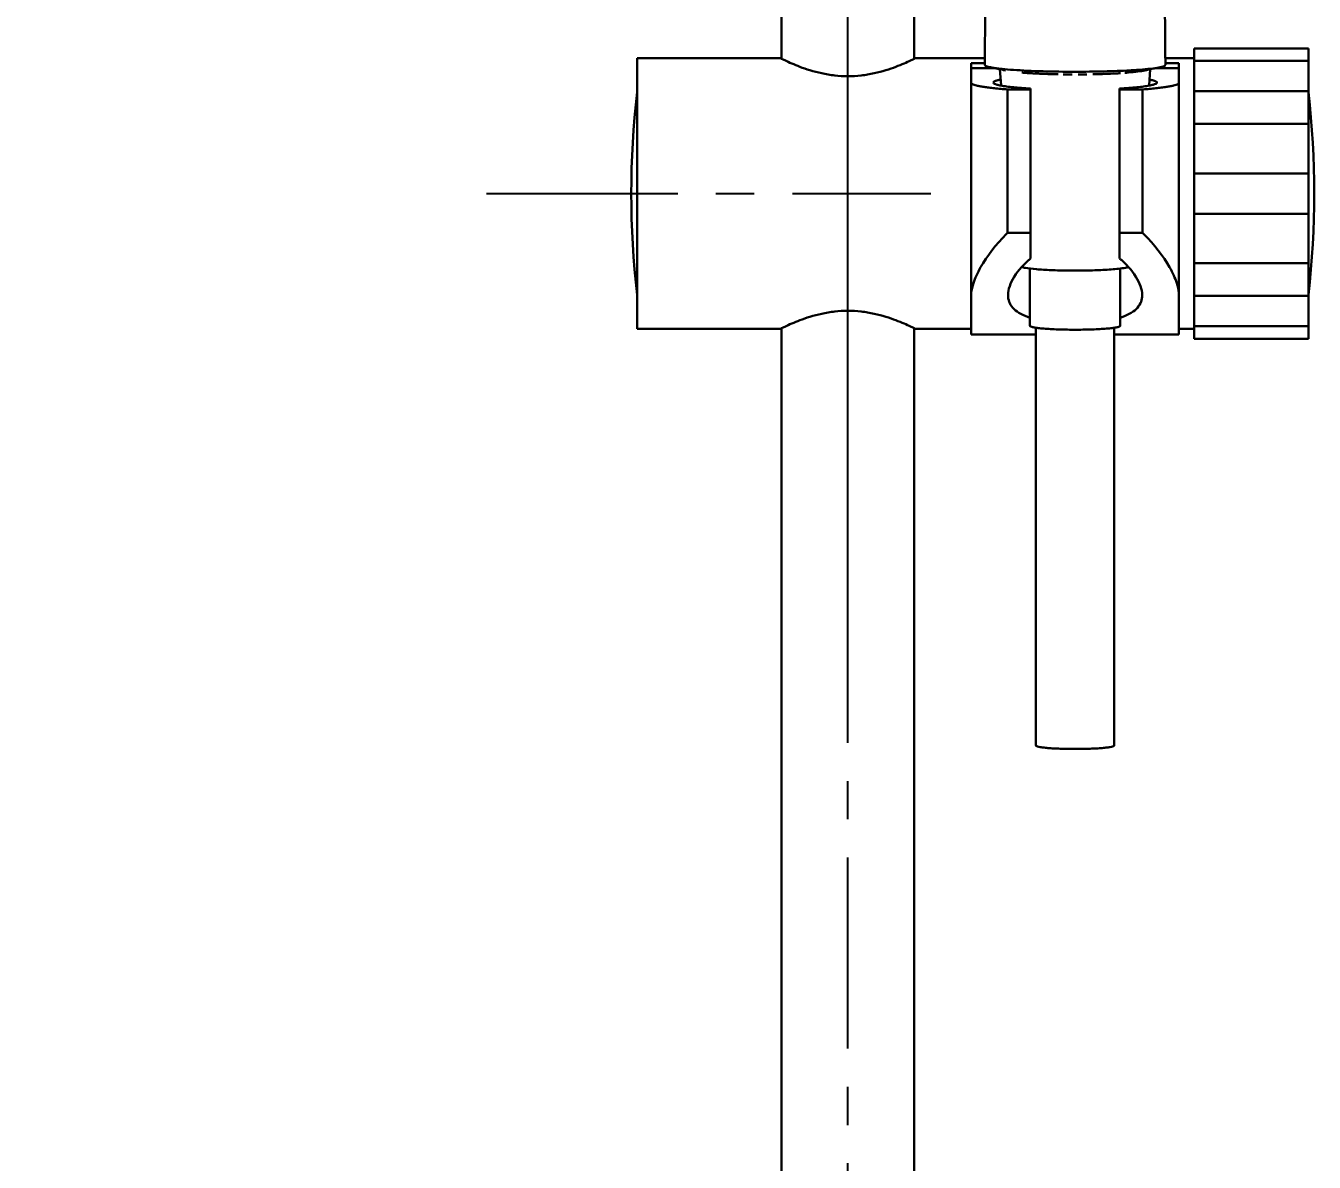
# Model space of a CAD drawing. Header units: millimetres. Extents: x 577 to 7172, y 252 to 2707.
# Drawn here: x 905.1 to 1119.1, y 1067.1 to 1255.9 of the extents above; entities that cross this region are included whole.
import ezdxf

# ---------------------------------------------------------------- set-up
doc = ezdxf.new("R2010")
doc.units = ezdxf.units.MM
doc.header["$MEASUREMENT"] = 0
doc.linetypes.add('CENTER', pattern=[50.8, 31.75, -6.35, 6.35, -6.35])
doc.layers.add('외형선(ISO)', color=7, linetype='Continuous', lineweight=30)
doc.layers.add('치수(ISO)', color=7, linetype='Continuous', lineweight=25)
doc.layers.add('중심선(ISO)', color=1, linetype='CENTER', lineweight=25, true_color=0xff0000)
doc.styles.add('굴림', font='')
doc.styles.get('굴림').set_extended_font_data('援대┝')
doc.dimstyles.new('기본값 (ISO)', dxfattribs={"dimscale": 10, "dimtxt": 3, "dimasz": 2.5, "dimexe": 3.175, "dimexo": 0, "dimgap": 0.762, "dimtad": 1, "dimtoh": 1, "dimdec": 0, "dimzin": 1, "dimdsep": 46, "dimtxsty": '굴림', "dimcen": 0.5, "dimazin": 0, "dimtfac": 1, "dimtdec": 4, "dimtix": 1, "dimtmove": 1, "dimatfit": 3, "dimfxl": 1, "dimtolj": 1, "dimtzin": 1, "dimarcsym": 0})

# ---------------------------------------------------------------- blocks, each defined once
blk = doc.blocks.new('*D26')
at = {"layer": 'Defpoints', "color": 0}
for p in [(733.39, 1788.11), (1041.61, 1788.11), (944.61, 503.67)]:
    blk.add_point(p, dxfattribs=at)
at = {"layer": '치수(ISO)', "color": 0, "lineweight": -2}
for p, q in [((1041.61, 1788.11), (701.64, 1788.11)), ((733.39, 528.67), (733.39, 1763.11)), ((944.61, 503.67), (701.64, 503.67))]:
    blk.add_line(p, q, dxfattribs=at)
at = {"layer": '치수(ISO)', "color": 0}
for points in [[(737.56, 1763.11), (729.23, 1763.11), (733.39, 1788.11)], [(729.23, 528.67), (737.56, 528.67), (733.39, 503.67)]]:
    blk.add_solid(points, dxfattribs=at)
at = {"layer": '치수(ISO)', "color": 0, "insert": (710.77, 1145.89), "char_height": 30, "attachment_point": 5, "rotation": 90, "style": '굴림'}
blk.add_mtext('\\A1;1284', dxfattribs=at)

msp = doc.modelspace()

# ---------------------------------------------------------------- linework, layer by layer
at = {"layer": '외형선(ISO)'}
for p, q in [((1030.61, 1250.43), (1030.61, 1345.61)), ((1052.61, 1250.43), (1052.61, 1345.61)), ((1099.11, 1250.1), (1099.11, 1252.17)), ((1118.11, 1252.17), (1099.11, 1252.17)), ((1118.11, 1250.1), (1118.11, 1252.17)), ((1006.61, 1250.55), (1030.37, 1250.55)), ((1006.61, 1205.55), (1006.61, 1250.55)), ((1052.87, 1250.55), (1064.37, 1250.55)), ((1062.11, 1248.89), (1062.11, 1249.73)), ((1064.36, 1249.73), (1062.11, 1249.73)), ((1099.11, 1250.55), (1094.35, 1250.55)), ((1094.35, 1249.73), (1096.61, 1249.73)), ((1096.61, 1248.89), (1096.61, 1249.73)), ((1099.11, 1250.1), (1118.11, 1250.1)), ((1099.11, 1245.03), (1099.11, 1250.1)), ((1118.11, 1245.03), (1118.11, 1250.1)), ((1062.11, 1246.38), (1062.11, 1248.89)), ((1062.11, 1248.89), (1065.93, 1248.89)), ((1067.08, 1245.98), (1066.87, 1248.7)), ((1091.63, 1245.98), (1091.84, 1248.7)), ((1092.78, 1248.89), (1096.61, 1248.89)), ((1096.61, 1246.38), (1096.61, 1248.89)), ((1062.11, 1246.38), (1062.11, 1211.57)), ((1071.97, 1245.49), (1071.97, 1245.34)), ((1086.74, 1245.34), (1086.74, 1245.49)), ((1096.61, 1211.58), (1096.61, 1246.38)), ((1068.15, 1221.54), (1068.15, 1245.34)), ((1068.15, 1245.34), (1071.97, 1245.34)), ((1071.97, 1245.34), (1071.97, 1221.54)), ((1086.74, 1221.54), (1086.74, 1245.34)), ((1086.74, 1245.34), (1090.57, 1245.34)), ((1090.57, 1221.54), (1090.57, 1245.34)), ((1099.11, 1239.61), (1099.11, 1245.03)), ((1118.11, 1245.03), (1099.11, 1245.03)), ((1118.11, 1239.61), (1118.11, 1245.03)), ((1099.11, 1239.61), (1118.11, 1239.61)), ((1099.11, 1231.4), (1099.11, 1239.61)), ((1118.11, 1231.4), (1118.11, 1239.61)), ((1099.11, 1224.7), (1099.11, 1231.4)), ((1118.11, 1231.4), (1099.11, 1231.4)), ((1118.11, 1224.7), (1118.11, 1231.4)), ((1099.11, 1224.7), (1118.11, 1224.7)), ((1099.11, 1216.5), (1099.11, 1224.7)), ((1118.11, 1216.5), (1118.11, 1224.7)), ((1068.15, 1221.54), (1071.97, 1221.54)), ((1071.97, 1217.26), (1071.97, 1221.54)), ((1086.74, 1221.54), (1086.74, 1217.26)), ((1086.74, 1221.54), (1090.57, 1221.54)), ((1071.86, 1216.38), (1071.86, 1216.38)), ((1071.86, 1206.08), (1071.86, 1215.59)), ((1086.86, 1216.38), (1086.86, 1216.38)), ((1086.86, 1206.08), (1086.86, 1215.59)), ((1099.11, 1211.08), (1099.11, 1216.5)), ((1118.11, 1216.5), (1099.11, 1216.5)), ((1118.11, 1211.08), (1118.11, 1216.5)), ((1062.11, 1211.57), (1062.11, 1204.66)), ((1096.61, 1211.58), (1096.61, 1204.66)), ((1099.11, 1211.08), (1118.11, 1211.08)), ((1099.11, 1206.01), (1099.11, 1211.08)), ((1118.11, 1206.01), (1118.11, 1211.08)), ((1006.61, 1205.55), (1030.37, 1205.55)), ((1030.61, 905.59), (1030.61, 1205.68)), ((1052.61, 905.59), (1052.61, 1205.68)), ((1052.87, 1205.55), (1062.11, 1205.55)), ((1072.86, 1205.76), (1072.86, 1136.35)), ((1085.86, 1205.76), (1085.86, 1136.35)), ((1099.11, 1205.55), (1096.61, 1205.55)), ((1099.11, 1203.94), (1099.11, 1206.01)), ((1118.11, 1206.01), (1099.11, 1206.01)), ((1118.11, 1203.94), (1118.11, 1206.01)), ((1072.86, 1204.66), (1062.11, 1204.66)), ((1096.61, 1204.66), (1085.86, 1204.66)), ((1099.11, 1203.94), (1118.11, 1203.94))]:
    msp.add_line(p, q, dxfattribs=at)
for centre, start, end in [((1152.36, 1228.05), 173.4195, 186.5805), ((972.35, 1228.05), 353.4195, 6.5805)]:
    msp.add_arc(centre, 146.72, start, end, dxfattribs=at)
for points, knots in [([(1064.36, 1249.42), (1064.65, 1282.62), (1064.94, 1315.83), (1065.25, 1351.83), (1065.27, 1354.62), (1065.32, 1359.57), (1065.33, 1361.74), (1065.34, 1363.81)], [0, 0, 0, 0, 10, 10, 10.840547, 10.840547, 11.493582, 11.493582, 11.493582, 11.493582]), ([(1093.37, 1363.81), (1093.38, 1361.66), (1093.4, 1359.4), (1093.44, 1353.94), (1093.47, 1350.73), (1093.58, 1337.89), (1093.67, 1328.26), (1093.95, 1295.56), (1094.15, 1272.49), (1094.36, 1249.42)], [0.197751, 0.197751, 0.197751, 0.197751, 0.876275, 0.876275, 1.843197, 1.843197, 4.743476, 4.743476, 11.690875, 11.690875, 11.690875, 11.690875]), ([(1041.62, 1247.54), (1040.9, 1247.54), (1040.16, 1247.58), (1038.69, 1247.75), (1037.97, 1247.87), (1035.9, 1248.32), (1034.65, 1248.73), (1032.68, 1249.47), (1031.82, 1249.86), (1030.66, 1250.4), (1030.37, 1250.55), (1030.37, 1250.55)], [-6.91903, -6.91903, -6.91903, -6.91903, -6.702515, -6.702515, -6.486, -6.486, -6.052971, -6.052971, -5.621122, -5.621122, -5.189553, -5.189553, -5.189553, -5.189553]), ([(1052.87, 1250.55), (1052.87, 1250.55), (1052.58, 1250.4), (1051.42, 1249.86), (1050.56, 1249.47), (1048.59, 1248.73), (1047.34, 1248.32), (1045.27, 1247.87), (1044.55, 1247.75), (1043.08, 1247.58), (1042.34, 1247.54), (1041.62, 1247.54)], [5.189553, 5.189553, 5.189553, 5.189553, 5.621122, 5.621122, 6.052971, 6.052971, 6.486, 6.486, 6.702515, 6.702515, 6.91903, 6.91903, 6.91903, 6.91903]), ([(1079.36, 1248.28), (1077.55, 1248.28), (1075.75, 1248.31), (1072.26, 1248.41), (1070.58, 1248.49), (1068.45, 1248.64), (1067.83, 1248.69), (1066.81, 1248.79), (1066.4, 1248.84), (1065.91, 1248.91), (1065.78, 1248.93), (1065.45, 1248.99), (1065.26, 1249.03), (1064.98, 1249.09), (1064.87, 1249.12), (1064.5, 1249.24), (1064.36, 1249.33), (1064.36, 1249.42)], [0.000003, 0.000003, 0.000003, 0.000003, 0.541405, 0.541405, 1.103228, 1.103228, 1.365474, 1.365474, 1.576256, 1.576256, 1.655326, 1.655326, 1.793735, 1.793735, 1.897549, 1.897549, 2.210396, 2.210396, 2.210396, 2.210396]), ([(1094.36, 1249.42), (1094.36, 1249.33), (1094.23, 1249.25), (1093.75, 1249.09), (1093.39, 1249.01), (1092.09, 1248.8), (1090.94, 1248.68), (1089.22, 1248.56), (1088.84, 1248.54), (1087.11, 1248.44), (1085.64, 1248.38), (1083.33, 1248.32), (1082.54, 1248.31), (1080.96, 1248.29), (1080.16, 1248.28), (1079.36, 1248.28)], [-2.211658, -2.211658, -2.211658, -2.211658, -1.919309, -1.919309, -1.627797, -1.627797, -1.101885, -1.101885, -0.961802, -0.961802, -0.480575, -0.480575, -0.240219, -0.240219, -0.000003, -0.000003, -0.000003, -0.000003]), ([(1086.89, 1248.05), (1086.69, 1248.04), (1086.5, 1248.02), (1085.62, 1247.97), (1084.89, 1247.94), (1083.96, 1247.91), (1083.78, 1247.9), (1083.6, 1247.89)], [12.253997, 12.253997, 12.253997, 12.253997, 13.016898, 13.016898, 15.620277, 15.620277, 16.235312, 16.235312, 16.235312, 16.235312]), ([(1090.91, 1248.5), (1090.91, 1248.5), (1090.9, 1248.5), (1090.59, 1248.44), (1090.2, 1248.37), (1089.29, 1248.25), (1088.77, 1248.2), (1088.01, 1248.13), (1087.83, 1248.12), (1087.63, 1248.1)], [5.198464, 5.198464, 5.198464, 5.198464, 5.206759, 5.206759, 7.810139, 7.810139, 10.413518, 10.413518, 11.230523, 11.230523, 11.230523, 11.230523]), ([(1062.11, 1211.57), (1062.17, 1212.08), (1062.29, 1212.61), (1062.74, 1214), (1063.15, 1214.89), (1064.7, 1217.63), (1066.2, 1219.58), (1068, 1221.4), (1068.07, 1221.47), (1068.15, 1221.54)], [-3.036018, -3.036018, -3.036018, -3.036018, -2.731966, -2.731966, -2.284568, -2.284568, -1.389773, -1.389773, -1.353442, -1.353442, -1.353442, -1.353442]), ([(1096.61, 1211.58), (1096.55, 1212.08), (1096.42, 1212.61), (1095.97, 1214), (1095.56, 1214.89), (1094.01, 1217.63), (1092.51, 1219.58), (1090.71, 1221.4), (1090.64, 1221.47), (1090.57, 1221.54)], [-3.035497, -3.035497, -3.035497, -3.035497, -2.731966, -2.731966, -2.284568, -2.284568, -1.389773, -1.389773, -1.353442, -1.353442, -1.353442, -1.353442]), ([(1071.97, 1217.26), (1071.85, 1217.16), (1071.73, 1217.06), (1070.52, 1216), (1069.61, 1214.9), (1068.43, 1212.78), (1068.16, 1211.75), (1068.29, 1210.16), (1068.6, 1209.45), (1069.83, 1208.26), (1070.75, 1207.78), (1071.86, 1207.43)], [4.629631, 4.629631, 4.629631, 4.629631, 4.687887, 4.687887, 5.249117, 5.249117, 5.810347, 5.810347, 6.28048, 6.28048, 6.749414, 6.749414, 6.749414, 6.749414]), ([(1088.25, 1215.83), (1088.09, 1215.79), (1087.92, 1215.75), (1087.39, 1215.66), (1087, 1215.6), (1085.83, 1215.47), (1084.95, 1215.41), (1083.11, 1215.31), (1082.14, 1215.28), (1080.19, 1215.25), (1079.18, 1215.25), (1077.23, 1215.27), (1076.27, 1215.29), (1074.49, 1215.37), (1073.66, 1215.42), (1072.22, 1215.54), (1071.6, 1215.61), (1070.87, 1215.74), (1070.65, 1215.78), (1070.46, 1215.83)], [0.328542, 0.328542, 0.328542, 0.328542, 0.452515, 0.452515, 0.663757, 0.663757, 0.999815, 0.999815, 1.301338, 1.301338, 1.59677, 1.59677, 1.8913, 1.8913, 2.186481, 2.186481, 2.486787, 2.486787, 2.635106, 2.635106, 2.635106, 2.635106]), ([(1090.48, 1210.89), (1090.55, 1211.75), (1090.28, 1212.78), (1089.1, 1214.9), (1088.2, 1216), (1086.98, 1217.06), (1086.86, 1217.16), (1086.74, 1217.26)], [1.740384, 1.740384, 1.740384, 1.740384, 2.301614, 2.301614, 2.862844, 2.862844, 2.921099, 2.921099, 2.921099, 2.921099]), ([(1086.86, 1207.43), (1087.96, 1207.78), (1088.88, 1208.26), (1090.11, 1209.45), (1090.42, 1210.16), (1090.48, 1210.89)], [8.3520479, 8.3520479, 8.3520479, 8.3520479, 8.8209816, 8.8209816, 9.291115, 9.291115, 9.291115, 9.291115]), ([(1030.62, 1205.68), (1030.45, 1205.6), (1030.37, 1205.55), (1030.37, 1205.55), (1030.66, 1205.7), (1031.82, 1206.25), (1032.68, 1206.64), (1034.65, 1207.38), (1035.9, 1207.79), (1037.97, 1208.24), (1038.69, 1208.36), (1040.16, 1208.53), (1040.9, 1208.57), (1041.62, 1208.57)], [4.959534, 4.959534, 4.959534, 4.959534, 5.189272, 5.189272, 5.621122, 5.621122, 6.052971, 6.052971, 6.486, 6.486, 6.702515, 6.702515, 6.91903, 6.91903, 6.91903, 6.91903]), ([(1041.62, 1208.57), (1042.34, 1208.57), (1043.08, 1208.53), (1044.55, 1208.36), (1045.27, 1208.24), (1047.34, 1207.79), (1048.59, 1207.38), (1050.56, 1206.64), (1051.42, 1206.25), (1052.58, 1205.7), (1052.87, 1205.55), (1052.87, 1205.55), (1052.78, 1205.6), (1052.61, 1205.68)], [0, 0, 0, 0, 0.216515, 0.216515, 0.43303, 0.43303, 0.866059, 0.866059, 1.297908, 1.297908, 1.729757, 1.729757, 1.964477, 1.964477, 1.964477, 1.964477])]:
    msp.add_open_spline(points, degree=3, knots=knots, dxfattribs=at)
for points in [[(1030.37, 1250.55), (1030.37, 1250.55), (1030.45, 1250.51), (1030.62, 1250.43)], [(1064.36, 1249.42), (1064.36, 1249.42), (1064.36, 1249.42), (1064.36, 1249.42)], [(1067.8, 1248.5), (1066.97, 1248.68), (1066.13, 1248.85), (1065.29, 1249.02)], [(1093.42, 1249.02), (1092.58, 1248.85), (1091.74, 1248.68), (1090.91, 1248.5)], [(1094.36, 1249.42), (1094.36, 1249.42), (1094.36, 1249.42), (1094.36, 1249.42)]]:
    msp.add_open_spline(points, degree=3, dxfattribs=at)
for points, weights in [([(1070.5, 1248.15), (1073.03, 1247.93), (1076.54, 1247.86)], [0.853554534701, 0.853270354932, 0.923572297712]), ([(1077.35, 1247.84), (1078.11, 1247.83), (1078.88, 1247.83)], [0.942410379283, 0.961521468463, 0.984742912213]), ([(1079.84, 1247.83), (1080.57, 1247.83), (1081.29, 1247.84)], [0.984577385358, 0.962559661162, 0.944241871315]), ([(1082.31, 1247.86), (1082.97, 1247.87), (1083.6, 1247.89)], [0.920580535177, 0.906925809494, 0.89605281552]), ([(1062.11, 1246.38), (1062.61, 1245.75), (1068.15, 1245.34)], [0.972843467983, 0.840767135036, 0.854923901324]), ([(1090.57, 1245.34), (1096.1, 1245.75), (1096.61, 1246.38)], [0.854923901324, 0.840772087018, 0.972751086303])]:
    msp.add_rational_spline(points, weights, degree=2, dxfattribs=at)
for points, weights, knots in [([(1067, 1246.98), (1065.76, 1246.74), (1065.76, 1246.48), (1065.76, 1245.84), (1071.97, 1245.49)], [0.88102301428, 0.916979199619, 1, 0.816121319831, 0.863121109008], [5.837942, 5.837942, 5.837942, 6.283185, 6.283185, 7.269333, 7.269333, 7.269333]), ([(1086.74, 1245.49), (1092.95, 1245.84), (1092.95, 1246.48), (1092.95, 1246.74), (1091.71, 1246.98)], [0.863121070363, 0.816121395427, 1, 0.916979199638, 0.881023014296], [5.297038, 5.297038, 5.297038, 6.283185, 6.283185, 6.728429, 6.728429, 6.728429]), ([(1071.86, 1206.08), (1071.86, 1205.43), (1079.36, 1205.43), (1086.86, 1205.43), (1086.86, 1206.08)], [1, 0.707106781187, 1, 0.707106781187, 1], [3.141593, 3.141593, 3.141593, 4.712389, 4.712389, 6.283185, 6.283185, 6.283185]), ([(1072.86, 1136.35), (1072.86, 1135.78), (1079.36, 1135.78), (1085.86, 1135.78), (1085.86, 1136.35)], [1, 0.707106781187, 1, 0.707106781186, 1], [0, 0, 0, 1.570796, 1.570796, 3.141593, 3.141593, 3.141593])]:
    msp.add_rational_spline(points, weights, degree=2, knots=knots, dxfattribs=at)
at = {"layer": '중심선(ISO)'}
for p, q in [((1041.61, 1165.44), (1041.61, 1744.6)), ((1041.61, 425.61), (1041.61, 1370.61)), ((981.61, 1228.05), (1055.37, 1228.05))]:
    msp.add_line(p, q, dxfattribs=at)

# ---------------------------------------------------------------- dimensions: what is measured, and where the dimension line sits
at = {"layer": '치수(ISO)'}
dim = msp.add_linear_dim(base=(733.39, 1788.11), p1=(944.61, 503.67), p2=(1041.61, 1788.11), angle=90, dimstyle='기본값 (ISO)', dxfattribs=at)
dim.commit()
dim.dimension.update_dxf_attribs({"geometry": '*D26', "text_midpoint": (710.77, 1145.89)})

doc.saveas('drawing.dxf')
